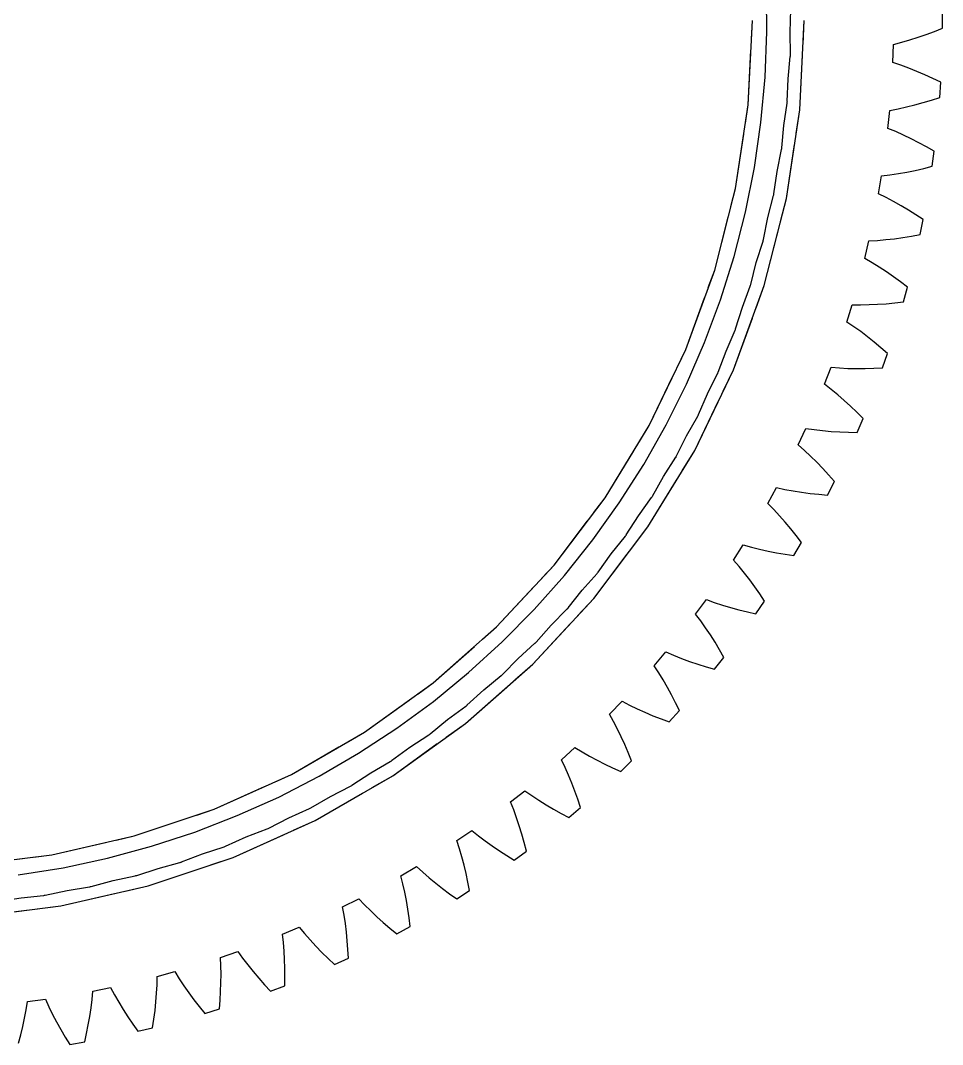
# Model space of a CAD drawing. Header units: millimetres. Extents: x -37 to 135, y -32 to 86.
# Drawn here: x 2.68 to 24, y 36.99 to 60.68 of the extents above; entities that cross this region are included whole.
import ezdxf

# ---------------------------------------------------------------- set-up
doc = ezdxf.new("R2010")
doc.units = ezdxf.units.MM
doc.linetypes.add('DASHED', pattern=[1.524, 1.27, -0.254])
doc.layers.add('HIDDEN', color=8, linetype='DASHED')
doc.layers.add('VISIBLE', color=7, linetype='CONTINUOUS')

msp = doc.modelspace()

# ---------------------------------------------------------------- linework, layer by layer
at = {"layer": 'HIDDEN'}
for points in [[(19.94061, 60.4186), (19.92672, 61.47134)], [(19.94061, 60.4186), (19.92672, 61.47134)], [(20.47408, 60.41155), (20.49479, 60.93405)], [(20.47408, 60.41155), (20.49479, 60.93405)], [(1.46486, 41.13457), (3.40386, 41.37756), (5.30903, 41.8124), (7.16144, 42.43478), (8.94267, 43.2385), (10.63503, 44.21558), (12.22169, 45.35631), (13.68688, 46.64936), (15.01605, 48.08186), (16.19599, 49.63959), (17.21496, 51.30706), (18.06284, 53.0677), (18.7312, 54.90402), (19.21341, 56.79775), (19.50466, 58.73009), (19.60207, 60.68183)], [(1.55454, 39.93793), (3.61224, 40.19579), (5.63404, 40.65725), (7.59985, 41.31773), (9.49012, 42.17065), (11.28608, 43.20755), (12.96988, 44.41812), (14.52477, 45.79032), (15.93531, 47.31052), (17.18747, 48.96361), (18.26882, 50.73316), (19.16861, 52.60158), (19.87789, 54.55031), (20.38961, 56.55998), (20.6987, 58.61061), (20.80207, 60.68183)], [(23.99936, 60.50609), (23.99936, 60.85756)], [(23.62279, 60.35882), (23.81117, 60.43003)], [(23.81117, 60.43003), (23.99936, 60.50609)], [(19.89893, 59.36659), (19.94061, 60.4186)], [(19.89893, 59.36659), (19.94061, 60.4186)], [(20.48099, 59.8887), (20.47408, 60.41155)], [(20.48099, 59.8887), (20.47408, 60.41155)], [(23.05696, 60.17653), (23.24564, 60.2318)], [(23.24564, 60.2318), (23.43427, 60.29267)], [(23.43427, 60.29267), (23.62279, 60.35882)], [(22.85425, 59.70772), (22.86828, 60.12726)], [(22.86828, 60.12726), (23.05696, 60.17653)], [(20.43129, 59.3314), (20.47954, 59.85208)], [(20.43129, 59.3314), (20.47954, 59.85208)], [(20.47954, 59.85208), (20.48147, 59.8521)], [(20.47954, 59.85208), (20.48147, 59.8521)], [(20.48099, 59.8887), (20.48291, 59.88852)], [(20.48099, 59.8887), (20.48291, 59.88852)], [(20.48123, 59.87035), (20.48291, 59.88852)], [(20.48123, 59.87035), (20.48291, 59.88852)], [(20.48147, 59.8521), (20.48123, 59.87035)], [(20.48147, 59.8521), (20.48123, 59.87035)], [(23.03922, 59.64595), (22.85425, 59.70772)], [(23.22379, 59.57821), (23.03922, 59.64595)], [(23.40793, 59.50488), (23.22379, 59.57821)], [(23.59161, 59.42628), (23.40793, 59.50488)], [(19.80179, 58.31825), (19.89893, 59.36659)], [(19.80179, 58.31825), (19.89893, 59.36659)], [(20.41059, 58.80891), (20.43129, 59.3314)], [(20.41059, 58.80891), (20.43129, 59.3314)], [(23.77481, 59.34265), (23.59161, 59.42628)], [(23.9575, 59.25419), (23.77481, 59.34265)], [(23.93403, 58.9035), (23.9575, 59.25419)], [(20.33155, 58.25502), (20.40721, 58.77242)], [(20.33155, 58.25502), (20.40721, 58.77242)], [(20.40721, 58.77242), (20.40914, 58.77234)], [(20.40721, 58.77242), (20.40914, 58.77234)], [(20.40914, 58.77234), (20.40986, 58.79057)], [(20.40914, 58.77234), (20.40986, 58.79057)], [(20.40986, 58.79057), (20.4125, 58.80863)], [(20.40986, 58.79057), (20.4125, 58.80863)], [(20.41059, 58.80891), (20.4125, 58.80863)], [(20.41059, 58.80891), (20.4125, 58.80863)], [(23.35594, 58.7283), (23.54846, 58.78171)], [(23.54846, 58.78171), (23.74118, 58.84018)], [(23.74118, 58.84018), (23.93403, 58.9035)], [(22.73815, 58.1834), (22.78017, 58.60107)], [(22.78017, 58.60107), (22.97173, 58.63763)], [(22.97173, 58.63763), (23.16368, 58.68017)], [(23.16368, 58.68017), (23.35594, 58.7283)], [(19.64945, 57.2765), (19.80179, 58.31825)], [(19.64945, 57.2765), (19.80179, 58.31825)], [(20.2833, 57.73434), (20.33155, 58.25502)], [(20.2833, 57.73434), (20.33155, 58.25502)], [(22.91859, 58.10942), (22.73815, 58.1834)], [(23.09822, 58.02949), (22.91859, 58.10942)], [(23.27705, 57.94403), (23.09822, 58.02949)], [(23.45507, 57.85334), (23.27705, 57.94403)], [(23.63227, 57.75766), (23.45507, 57.85334)], [(20.17514, 57.18539), (20.278, 57.69808)], [(20.17514, 57.18539), (20.278, 57.69808)], [(20.278, 57.69808), (20.27992, 57.6979)], [(20.278, 57.69808), (20.27992, 57.6979)], [(20.27992, 57.6979), (20.28161, 57.71607)], [(20.27992, 57.6979), (20.28161, 57.71607)], [(20.28161, 57.71607), (20.2852, 57.73396)], [(20.28161, 57.71607), (20.2852, 57.73396)], [(20.2833, 57.73434), (20.2852, 57.73396)], [(20.2833, 57.73434), (20.2852, 57.73396)], [(23.80865, 57.65719), (23.63227, 57.75766)], [(23.7618, 57.30886), (23.80865, 57.65719)], [(19.44235, 56.24424), (19.64945, 57.2765)], [(19.44235, 56.24424), (19.64945, 57.2765)], [(20.09948, 56.66799), (20.17514, 57.18539)], [(20.09948, 56.66799), (20.17514, 57.18539)], [(22.59032, 57.08417), (22.78389, 57.10785)], [(22.78389, 57.10785), (22.97825, 57.13748)], [(22.97825, 57.13748), (23.17331, 57.17266)], [(23.17331, 57.17266), (23.36896, 57.21309)], [(23.36896, 57.21309), (23.56515, 57.25856)], [(23.56515, 57.25856), (23.7618, 57.30886)], [(22.5205, 56.67024), (22.59032, 57.08417)], [(19.9625, 56.12552), (20.09227, 56.63206)], [(19.9625, 56.12552), (20.09227, 56.63206)], [(20.09227, 56.63206), (20.09418, 56.63178)], [(20.09227, 56.63206), (20.09418, 56.63178)], [(20.09418, 56.63178), (20.09682, 56.64984)], [(20.09418, 56.63178), (20.09682, 56.64984)], [(20.09682, 56.64984), (20.10135, 56.66751)], [(20.09682, 56.64984), (20.10135, 56.66751)], [(20.09948, 56.66799), (20.10135, 56.66751)], [(20.09948, 56.66799), (20.10135, 56.66751)], [(22.69559, 56.58437), (22.5205, 56.67024)], [(22.86948, 56.49263), (22.69559, 56.58437)], [(23.0422, 56.39541), (22.86948, 56.49263)], [(23.21377, 56.29303), (23.0422, 56.39541)], [(19.18106, 55.22434), (19.44235, 56.24424)], [(19.18106, 55.22434), (19.44235, 56.24424)], [(23.38419, 56.18573), (23.21377, 56.29303)], [(23.55345, 56.0737), (23.38419, 56.18573)], [(19.85964, 55.61283), (19.9625, 56.12552)], [(19.85964, 55.61283), (19.9625, 56.12552)], [(23.48345, 55.72928), (23.55345, 56.0737)], [(23.08509, 55.65997), (23.28388, 55.69222)], [(23.28388, 55.69222), (23.48345, 55.72928)], [(19.69422, 55.07834), (19.85054, 55.57733)], [(19.69422, 55.07834), (19.85054, 55.57733)], [(19.85054, 55.57733), (19.85244, 55.57695)], [(19.85054, 55.57733), (19.85244, 55.57695)], [(19.85244, 55.57695), (19.85603, 55.59484)], [(19.85244, 55.57695), (19.85603, 55.59484)], [(19.85603, 55.59484), (19.86148, 55.61225)], [(19.85603, 55.59484), (19.86148, 55.61225)], [(19.85964, 55.61283), (19.86148, 55.61225)], [(19.85964, 55.61283), (19.86148, 55.61225)], [(22.20226, 55.17499), (22.29957, 55.58333)], [(22.29957, 55.58333), (22.49429, 55.59404)], [(22.49429, 55.59404), (22.6902, 55.61061)], [(22.6902, 55.61061), (22.88717, 55.63269)], [(22.88717, 55.63269), (23.08509, 55.65997)], [(18.86631, 54.21966), (19.18106, 55.22434)], [(18.86631, 54.21966), (19.18106, 55.22434)], [(19.56444, 54.5718), (19.69422, 55.07834)], [(19.56444, 54.5718), (19.69422, 55.07834)], [(22.37123, 55.07762), (22.20226, 55.17499)], [(22.5386, 54.97447), (22.37123, 55.07762)], [(22.70444, 54.86593), (22.5386, 54.97447)], [(22.86879, 54.75232), (22.70444, 54.86593)], [(23.03166, 54.63388), (22.86879, 54.75232)], [(19.37104, 54.04678), (19.55349, 54.53682)], [(19.37104, 54.04678), (19.55349, 54.53682)], [(19.55349, 54.53682), (19.55536, 54.53634)], [(19.55349, 54.53682), (19.55536, 54.53634)], [(19.55536, 54.53634), (19.55989, 54.55402)], [(19.55536, 54.53634), (19.55989, 54.55402)], [(19.55989, 54.55402), (19.56625, 54.57112)], [(19.55989, 54.55402), (19.56625, 54.57112)], [(19.56444, 54.5718), (19.56625, 54.57112)], [(19.56444, 54.5718), (19.56625, 54.57112)], [(23.19307, 54.5108), (23.03166, 54.63388)], [(23.10021, 54.17182), (23.19307, 54.5108)], [(18.49898, 53.23299), (18.86631, 54.21966)], [(18.49898, 53.23299), (18.86631, 54.21966)], [(19.21472, 53.54779), (19.37104, 54.04678)], [(19.21472, 53.54779), (19.37104, 54.04678)], [(21.78487, 53.70434), (21.90923, 54.10527)], [(21.90923, 54.10527), (22.10424, 54.10294)], [(22.10424, 54.10294), (22.30081, 54.1064)], [(22.30081, 54.1064), (22.49882, 54.11527)], [(22.49882, 54.11527), (22.69812, 54.12927)], [(22.69812, 54.12927), (22.89861, 54.14817)], [(22.89861, 54.14817), (23.10021, 54.17182)], [(21.94695, 53.5959), (21.78487, 53.70434)], [(22.10706, 53.4818), (21.94695, 53.5959)], [(18.99388, 53.03371), (19.20193, 53.51344)], [(18.99388, 53.03371), (19.20193, 53.51344)], [(19.20193, 53.51344), (19.20378, 53.51287)], [(19.20193, 53.51344), (19.20378, 53.51287)], [(19.20378, 53.51287), (19.20923, 53.53028)], [(19.20378, 53.51287), (19.20923, 53.53028)], [(19.20923, 53.53028), (19.21649, 53.54702)], [(19.20923, 53.53028), (19.21649, 53.54702)], [(19.21472, 53.54779), (19.21649, 53.54702)], [(19.21472, 53.54779), (19.21649, 53.54702)], [(22.26528, 53.36243), (22.10706, 53.4818)], [(22.42167, 53.2381), (22.26528, 53.36243)], [(18.08008, 52.26708), (18.49898, 53.23299)], [(18.08008, 52.26708), (18.49898, 53.23299)], [(22.57627, 53.10904), (22.42167, 53.2381)], [(22.7291, 52.97545), (22.57627, 53.10904)], [(18.81144, 52.54367), (18.99388, 53.03371)], [(18.81144, 52.54367), (18.99388, 53.03371)], [(22.61381, 52.64343), (22.7291, 52.97545)], [(21.27017, 52.26486), (21.42104, 52.65658)], [(21.42104, 52.65658), (21.61545, 52.64124)], [(21.61545, 52.64124), (21.81182, 52.63155)], [(21.81182, 52.63155), (22.00998, 52.62718)], [(22.00998, 52.62718), (22.20977, 52.62783)], [(22.20977, 52.62783), (22.41108, 52.63331)], [(22.41108, 52.63331), (22.61381, 52.64343)], [(18.56378, 52.04196), (18.79686, 52.51005)], [(18.56378, 52.04196), (18.79686, 52.51005)], [(18.79686, 52.51005), (18.79867, 52.50937)], [(18.79686, 52.51005), (18.79867, 52.50937)], [(18.79867, 52.50937), (18.80504, 52.52647)], [(18.79867, 52.50937), (18.80504, 52.52647)], [(18.80504, 52.52647), (18.81317, 52.54281)], [(18.80504, 52.52647), (18.81317, 52.54281)], [(18.81144, 52.54367), (18.81317, 52.54281)], [(18.81144, 52.54367), (18.81317, 52.54281)], [(17.61079, 51.32463), (18.08008, 52.26708)], [(17.61079, 51.32463), (18.08008, 52.26708)], [(21.42465, 52.14583), (21.27017, 52.26486)], [(21.57678, 52.02129), (21.42465, 52.14583)], [(18.35573, 51.56223), (18.56378, 52.04196)], [(18.35573, 51.56223), (18.56378, 52.04196)], [(21.72668, 51.89162), (21.57678, 52.02129)], [(21.87442, 51.75712), (21.72668, 51.89162)], [(22.02005, 51.61802), (21.87442, 51.75712)], [(18.08194, 51.07429), (18.33939, 51.52942)], [(18.08194, 51.07429), (18.33939, 51.52942)], [(18.33939, 51.52942), (18.34117, 51.52865)], [(18.33939, 51.52942), (18.34117, 51.52865)], [(18.34117, 51.52865), (18.34843, 51.54539)], [(18.34117, 51.52865), (18.34843, 51.54539)], [(18.34843, 51.54539), (18.35741, 51.56128)], [(18.34843, 51.54539), (18.35741, 51.56128)], [(18.35573, 51.56223), (18.35741, 51.56128)], [(18.35573, 51.56223), (18.35741, 51.56128)], [(22.16361, 51.47452), (22.02005, 51.61802)], [(22.0264, 51.15095), (22.16361, 51.47452)], [(17.09242, 50.40825), (17.61079, 51.32463)], [(17.09242, 50.40825), (17.61079, 51.32463)], [(20.66048, 50.86296), (20.83718, 51.24374)], [(20.83718, 51.24374), (21.03013, 51.21544)], [(21.03013, 51.21544), (21.22542, 51.19266)], [(21.22542, 51.19266), (21.42283, 51.17506)], [(17.84886, 50.60621), (18.08194, 51.07429)], [(17.84886, 50.60621), (18.08194, 51.07429)], [(21.42283, 51.17506), (21.62222, 51.16237)], [(21.62222, 51.16237), (21.82345, 51.15438)], [(21.82345, 51.15438), (22.0264, 51.15095)], [(20.80667, 50.73389), (20.66048, 50.86296)], [(20.95014, 50.59946), (20.80667, 50.73389)], [(17.5497, 50.1334), (17.83082, 50.57431)], [(17.5497, 50.1334), (17.83082, 50.57431)], [(17.83082, 50.57431), (17.83255, 50.57345)], [(17.83082, 50.57431), (17.83255, 50.57345)], [(17.83255, 50.57345), (17.84068, 50.58978)], [(17.83255, 50.57345), (17.84068, 50.58978)], [(17.84068, 50.58978), (17.85049, 50.60517)], [(17.84068, 50.58978), (17.85049, 50.60517)], [(17.84886, 50.60621), (17.85049, 50.60517)], [(17.84886, 50.60621), (17.85049, 50.60517)], [(21.09104, 50.46007), (20.95014, 50.59946)], [(16.52641, 49.52051), (17.09242, 50.40825)], [(16.52641, 49.52051), (17.09242, 50.40825)], [(21.22947, 50.316), (21.09104, 50.46007)], [(21.36548, 50.16748), (21.22947, 50.316)], [(17.29224, 49.67827), (17.5497, 50.1334)], [(17.29224, 49.67827), (17.5497, 50.1334)], [(21.34062, 49.70103), (21.49914, 50.01472)], [(21.49914, 50.01472), (21.36548, 50.16748)], [(19.95852, 49.50492), (20.16025, 49.87304)], [(20.16025, 49.87304), (20.35088, 49.83192)], [(20.35088, 49.83192), (20.54421, 49.79615)], [(20.54421, 49.79615), (20.74001, 49.7654)], [(20.74001, 49.7654), (20.93811, 49.73942)], [(16.96854, 49.22191), (17.27254, 49.64737)], [(16.96854, 49.22191), (17.27254, 49.64737)], [(17.27254, 49.64737), (17.27422, 49.64642)], [(17.27254, 49.64737), (17.27422, 49.64642)], [(17.27422, 49.64642), (17.28321, 49.6623)], [(17.27422, 49.64642), (17.28321, 49.6623)], [(17.28321, 49.6623), (17.29382, 49.67715)], [(17.28321, 49.6623), (17.29382, 49.67715)], [(17.29224, 49.67827), (17.29382, 49.67715)], [(17.29224, 49.67827), (17.29382, 49.67715)], [(20.93811, 49.73942), (21.13835, 49.71801)], [(21.13835, 49.71801), (21.34062, 49.70103)], [(15.91434, 48.66388), (16.52641, 49.52051)], [(15.91434, 48.66388), (16.52641, 49.52051)], [(20.09575, 49.36637), (19.95852, 49.50492)], [(20.22993, 49.22266), (20.09575, 49.36637)], [(16.68743, 48.781), (16.96854, 49.22191)], [(16.68743, 48.781), (16.96854, 49.22191)], [(20.3612, 49.07417), (20.22993, 49.22266)], [(20.4897, 48.92117), (20.3612, 49.07417)], [(20.61549, 48.76391), (20.4897, 48.92117)], [(15.25791, 47.84074), (15.91434, 48.66388)], [(15.25791, 47.84074), (15.91434, 48.66388)], [(16.3401, 48.34236), (16.66612, 48.75118)], [(16.3401, 48.34236), (16.66612, 48.75118)], [(16.66612, 48.75118), (16.66775, 48.75014)], [(16.66612, 48.75118), (16.66775, 48.75014)], [(16.66775, 48.75014), (16.67756, 48.76553)], [(16.66775, 48.75014), (16.67756, 48.76553)], [(16.67756, 48.76553), (16.68894, 48.77979)], [(16.67756, 48.76553), (16.68894, 48.77979)], [(16.68743, 48.781), (16.68894, 48.77979)], [(16.68743, 48.781), (16.68894, 48.77979)], [(20.55953, 48.30015), (20.73864, 48.60256)], [(20.73864, 48.60256), (20.61549, 48.76391)], [(16.0361, 47.9169), (16.3401, 48.34236)], [(16.0361, 47.9169), (16.3401, 48.34236)], [(19.16741, 48.1968), (19.39329, 48.55062)], [(19.39329, 48.55062), (19.58074, 48.49686)], [(19.58074, 48.49686), (19.77125, 48.44826)], [(19.77125, 48.44826), (19.96456, 48.4045)], [(19.96456, 48.4045), (20.16048, 48.36534)], [(20.16048, 48.36534), (20.35885, 48.33061)], [(19.29509, 48.04939), (19.16741, 48.1968)], [(20.35885, 48.33061), (20.55953, 48.30015)], [(15.6661, 47.4972), (16.01325, 47.88825)], [(15.6661, 47.4972), (16.01325, 47.88825)], [(16.01325, 47.88825), (16.01482, 47.88712)], [(16.01325, 47.88825), (16.01482, 47.88712)], [(16.01482, 47.88712), (16.02543, 47.90197)], [(16.01482, 47.88712), (16.02543, 47.90197)], [(16.02543, 47.90197), (16.03755, 47.91562)], [(16.02543, 47.90197), (16.03755, 47.91562)], [(16.0361, 47.9169), (16.03755, 47.91562)], [(16.0361, 47.9169), (16.03755, 47.91562)], [(19.41937, 47.89704), (19.29509, 48.04939)], [(19.54043, 47.74011), (19.41937, 47.89704)], [(14.55895, 47.05339), (15.25791, 47.84074)], [(14.55895, 47.05339), (15.25791, 47.84074)], [(19.65842, 47.57888), (19.54043, 47.74011)], [(15.34008, 47.08838), (15.6661, 47.4972)], [(15.34008, 47.08838), (15.6661, 47.4972)], [(19.77342, 47.41356), (19.65842, 47.57888)], [(19.88552, 47.24434), (19.77342, 47.41356)], [(18.2907, 46.94444), (18.5397, 47.28238)], [(18.5397, 47.28238), (18.72315, 47.21622)], [(18.72315, 47.21622), (18.90999, 47.155)], [(18.90999, 47.155), (19.09994, 47.09843)], [(19.68661, 46.95458), (19.88552, 47.24434)], [(13.81942, 46.30403), (14.55895, 47.05339)], [(13.81942, 46.30403), (14.55895, 47.05339)], [(14.94845, 46.68879), (15.31575, 47.06097)], [(14.94845, 46.68879), (15.31575, 47.06097)], [(15.31575, 47.06097), (15.31726, 47.05977)], [(15.31575, 47.06097), (15.31726, 47.05977)], [(15.31726, 47.05977), (15.32864, 47.07403)], [(15.31726, 47.05977), (15.32864, 47.07403)], [(15.32864, 47.07403), (15.34146, 47.08702)], [(15.32864, 47.07403), (15.34146, 47.08702)], [(15.34008, 47.08838), (15.34146, 47.08702)], [(15.34008, 47.08838), (15.34146, 47.08702)], [(18.40825, 46.78883), (18.2907, 46.94444)], [(19.09994, 47.09843), (19.29281, 47.04628)], [(19.29281, 47.04628), (19.48841, 46.99837)], [(19.48841, 46.99837), (19.68661, 46.95458)], [(14.6013, 46.29774), (14.94845, 46.68879)], [(14.6013, 46.29774), (14.94845, 46.68879)], [(18.52207, 46.62852), (18.40825, 46.78883)], [(18.63238, 46.46385), (18.52207, 46.62852)], [(18.73933, 46.2951), (18.63238, 46.46385)], [(13.04137, 45.59474), (13.81942, 46.30403)], [(13.04137, 45.59474), (13.81942, 46.30403)], [(14.18913, 45.91938), (14.57556, 46.27166)], [(14.18913, 45.91938), (14.57556, 46.27166)], [(14.57556, 46.27166), (14.57701, 46.27038)], [(14.57556, 46.27166), (14.57701, 46.27038)], [(14.57701, 46.27038), (14.58912, 46.28402)], [(14.57701, 46.27038), (14.58912, 46.28402)], [(14.58912, 46.28402), (14.60261, 46.29632)], [(14.58912, 46.28402), (14.60261, 46.29632)], [(14.6013, 46.29774), (14.60261, 46.29632)], [(14.6013, 46.29774), (14.60261, 46.29632)], [(18.84304, 46.12247), (18.73933, 46.2951)], [(17.3323, 45.75343), (17.60332, 46.07399)], [(17.60332, 46.07399), (17.78194, 45.99572)], [(17.78194, 45.99572), (17.96426, 45.92216)], [(18.94359, 45.94614), (18.84304, 46.12247)], [(13.82183, 45.5472), (14.18913, 45.91938)], [(13.82183, 45.5472), (14.18913, 45.91938)], [(17.43919, 45.59032), (17.3323, 45.75343)], [(17.96426, 45.92216), (18.15002, 45.85303)], [(18.15002, 45.85303), (18.33897, 45.78811)], [(18.33897, 45.78811), (18.53094, 45.72725)], [(18.72577, 45.67031), (18.94359, 45.94614)], [(12.22697, 44.92751), (13.04137, 45.59474)], [(12.22697, 44.92751), (13.04137, 45.59474)], [(13.39026, 45.19112), (13.79475, 45.52251)], [(13.39026, 45.19112), (13.79475, 45.52251)], [(13.79475, 45.52251), (13.79612, 45.52115)], [(13.79475, 45.52251), (13.79612, 45.52115)], [(13.79612, 45.52115), (13.80894, 45.53414)], [(13.79612, 45.52115), (13.80894, 45.53414)], [(13.80894, 45.53414), (13.82306, 45.54571)], [(13.80894, 45.53414), (13.82306, 45.54571)], [(13.82183, 45.5472), (13.82306, 45.54571)], [(13.82183, 45.5472), (13.82306, 45.54571)], [(17.54205, 45.42277), (17.43919, 45.59032)], [(18.53094, 45.72725), (18.72577, 45.67031)], [(17.64112, 45.2511), (17.54205, 45.42277)], [(13.00383, 44.83884), (13.39026, 45.19112)], [(13.00383, 44.83884), (13.39026, 45.19112)], [(17.73656, 45.07558), (17.64112, 45.2511)], [(17.82851, 44.8964), (17.73656, 45.07558)], [(11.37849, 44.30418), (12.22697, 44.92751)], [(11.37849, 44.30418), (12.22697, 44.92751)], [(12.55408, 44.50603), (12.97548, 44.81561)], [(12.55408, 44.50603), (12.97548, 44.81561)], [(12.97548, 44.81561), (12.97679, 44.81418)], [(12.97548, 44.81561), (12.97679, 44.81418)], [(12.97679, 44.81418), (12.99027, 44.82648)], [(12.97679, 44.81418), (12.99027, 44.82648)], [(12.99027, 44.82648), (13.00498, 44.83728)], [(12.99027, 44.82648), (13.00498, 44.83728)], [(13.00383, 44.83884), (13.00498, 44.83728)], [(13.00383, 44.83884), (13.00498, 44.83728)], [(16.29649, 44.6291), (16.58831, 44.93084)], [(16.58831, 44.93084), (16.7613, 44.84082)], [(16.7613, 44.84082), (16.93831, 44.75524)], [(17.91705, 44.71376), (17.82851, 44.8964)], [(16.39224, 44.45921), (16.29649, 44.6291)], [(16.93831, 44.75524), (17.11903, 44.67385)], [(17.11903, 44.67385), (17.30323, 44.59646)], [(17.30323, 44.59646), (17.4907, 44.52291)], [(17.68129, 44.45309), (17.91705, 44.71376)], [(12.14959, 44.17464), (12.55408, 44.50603)], [(12.14959, 44.17464), (12.55408, 44.50603)], [(16.48368, 44.28516), (16.39224, 44.45921)], [(17.4907, 44.52291), (17.68129, 44.45309)], [(10.49829, 43.7265), (11.37849, 44.30418)], [(10.49829, 43.7265), (11.37849, 44.30418)], [(11.6829, 43.86603), (12.12006, 44.15294)], [(11.6829, 43.86603), (12.12006, 44.15294)], [(12.12006, 44.15294), (12.12128, 44.15144)], [(12.12006, 44.15294), (12.12128, 44.15144)], [(12.12128, 44.15144), (12.1354, 44.16301)], [(12.12128, 44.15144), (12.1354, 44.16301)], [(12.1354, 44.16301), (12.15065, 44.17302)], [(12.1354, 44.16301), (12.15065, 44.17302)], [(12.14959, 44.17464), (12.15065, 44.17302)], [(12.14959, 44.17464), (12.15065, 44.17302)], [(16.57106, 44.10726), (16.48368, 44.28516)], [(16.65457, 43.92576), (16.57106, 44.10726)], [(11.26149, 43.55644), (11.6829, 43.86603)], [(11.26149, 43.55644), (11.6829, 43.86603)], [(15.18789, 43.57646), (15.49922, 43.85804)], [(15.49922, 43.85804), (15.66581, 43.75666)], [(16.73434, 43.74084), (16.65457, 43.92576)], [(9.58884, 43.19608), (10.49829, 43.7265)], [(9.58884, 43.19608), (10.49829, 43.7265)], [(15.66581, 43.75666), (15.83671, 43.65945)], [(15.83671, 43.65945), (16.01159, 43.56618)], [(16.81049, 43.55269), (16.73434, 43.74084)], [(10.77916, 43.27289), (11.23085, 43.53633)], [(10.77916, 43.27289), (11.23085, 43.53633)], [(11.23085, 43.53633), (11.23199, 43.53477)], [(11.23085, 43.53633), (11.23199, 43.53477)], [(11.23199, 43.53477), (11.2467, 43.54558)], [(11.23199, 43.53477), (11.2467, 43.54558)], [(11.2467, 43.54558), (11.26246, 43.55477)], [(11.2467, 43.54558), (11.26246, 43.55477)], [(11.26149, 43.55644), (11.26246, 43.55477)], [(11.26149, 43.55644), (11.26246, 43.55477)], [(15.27209, 43.40056), (15.18789, 43.57646)], [(15.3517, 43.22079), (15.27209, 43.40056)], [(16.01159, 43.56618), (16.1902, 43.47665)], [(16.1902, 43.47665), (16.37235, 43.39075)], [(16.37235, 43.39075), (16.55785, 43.30835)], [(16.55785, 43.30835), (16.81049, 43.55269)], [(8.65266, 42.71439), (9.58884, 43.19608)], [(8.65266, 42.71439), (9.58884, 43.19608)], [(10.342, 42.98598), (10.77916, 43.27289)], [(10.342, 42.98598), (10.77916, 43.27289)], [(15.427, 43.03745), (15.3517, 43.22079)], [(9.84537, 42.72828), (10.31034, 42.96752)], [(9.84537, 42.72828), (10.31034, 42.96752)], [(10.31034, 42.96752), (10.3114, 42.9659)], [(10.31034, 42.96752), (10.3114, 42.9659)], [(10.3114, 42.9659), (10.32665, 42.97591)], [(10.3114, 42.9659), (10.32665, 42.97591)], [(10.32665, 42.97591), (10.34288, 42.98426)], [(10.32665, 42.97591), (10.34288, 42.98426)], [(10.342, 42.98598), (10.34288, 42.98426)], [(10.342, 42.98598), (10.34288, 42.98426)], [(15.4982, 42.85077), (15.427, 43.03745)], [(7.69237, 42.28278), (8.65266, 42.71439)], [(7.69237, 42.28278), (8.65266, 42.71439)], [(9.39368, 42.46484), (9.84537, 42.72828)], [(9.39368, 42.46484), (9.84537, 42.72828)], [(14.01146, 42.60022), (14.3409, 42.86037)], [(14.3409, 42.86037), (14.50035, 42.74809)], [(14.50035, 42.74809), (14.66437, 42.63969)], [(15.56544, 42.66094), (15.4982, 42.85077)], [(15.62885, 42.46812), (15.56544, 42.66094)], [(8.88415, 42.23371), (9.36109, 42.44807)], [(8.88415, 42.23371), (9.36109, 42.44807)], [(9.36109, 42.44807), (9.36206, 42.4464)], [(9.36109, 42.44807), (9.36206, 42.4464)], [(9.36206, 42.4464), (9.37783, 42.45559)], [(9.36206, 42.4464), (9.37783, 42.45559)], [(9.37783, 42.45559), (9.39447, 42.46307)], [(9.37783, 42.45559), (9.39447, 42.46307)], [(9.39368, 42.46484), (9.39447, 42.46307)], [(9.39368, 42.46484), (9.39447, 42.46307)], [(14.08372, 42.41908), (14.01146, 42.60022)], [(14.15115, 42.2344), (14.08372, 42.41908)], [(14.66437, 42.63969), (14.83263, 42.53494)], [(14.83263, 42.53494), (15.00487, 42.43369)], [(15.00487, 42.43369), (15.18087, 42.33581)], [(15.36045, 42.24121), (15.62885, 42.46812)], [(6.71063, 41.90246), (7.69237, 42.28278)], [(6.71063, 41.90246), (7.69237, 42.28278)], [(8.41918, 41.99447), (8.88415, 42.23371)], [(8.41918, 41.99447), (8.88415, 42.23371)], [(14.21404, 42.04644), (14.15115, 42.2344)], [(15.18087, 42.33581), (15.36045, 42.24121)], [(7.89816, 41.79055), (8.38575, 41.97945)], [(7.89816, 41.79055), (8.38575, 41.97945)], [(8.38575, 41.97945), (8.38664, 41.97773)], [(8.38575, 41.97945), (8.38664, 41.97773)], [(8.38664, 41.97773), (8.40286, 41.98607)], [(8.38664, 41.97773), (8.40286, 41.98607)], [(8.40286, 41.98607), (8.41988, 41.99267)], [(8.40286, 41.98607), (8.41988, 41.99267)], [(8.41918, 41.99447), (8.41988, 41.99267)], [(8.41918, 41.99447), (8.41988, 41.99267)], [(12.77246, 41.70474), (13.11853, 41.9423)], [(13.11853, 41.9423), (13.27013, 41.81963)], [(14.2726, 41.85542), (14.21404, 42.04644)], [(5.71019, 41.57447), (6.71063, 41.90246)], [(5.71019, 41.57447), (6.71063, 41.90246)], [(7.42122, 41.57619), (7.89816, 41.79055)], [(7.42122, 41.57619), (7.89816, 41.79055)], [(12.83245, 41.51918), (12.77246, 41.70474)], [(13.27013, 41.81963), (13.42654, 41.70051)], [(14.32702, 41.66153), (14.2726, 41.85542)], [(4.69383, 41.29974), (5.71019, 41.57447)], [(4.69383, 41.29974), (5.71019, 41.57447)], [(6.89016, 41.40005), (7.38704, 41.56295)], [(6.89016, 41.40005), (7.38704, 41.56295)], [(7.38704, 41.56295), (7.38783, 41.56118)], [(7.38704, 41.56295), (7.38783, 41.56118)], [(7.38783, 41.56118), (7.40448, 41.56867)], [(7.38783, 41.56118), (7.40448, 41.56867)], [(7.40448, 41.56867), (7.42182, 41.57435)], [(7.40448, 41.56867), (7.42182, 41.57435)], [(7.42122, 41.57619), (7.42182, 41.57435)], [(7.42122, 41.57619), (7.42182, 41.57435)], [(12.88739, 41.3304), (12.83245, 41.51918)], [(13.42654, 41.70051), (13.58743, 41.58476)], [(13.58743, 41.58476), (13.75252, 41.47222)], [(13.75252, 41.47222), (13.92159, 41.36281)], [(14.37741, 41.46491), (14.32702, 41.66153)], [(3.6644, 41.07903), (4.69383, 41.29974)], [(3.6644, 41.07903), (4.69383, 41.29974)], [(6.40257, 41.21116), (6.89016, 41.40005)], [(6.40257, 41.21116), (6.89016, 41.40005)], [(12.93759, 41.13866), (12.88739, 41.3304)], [(13.92159, 41.36281), (14.09445, 41.25642)], [(14.09445, 41.25642), (14.37741, 41.46491)], [(2.62475, 40.91296), (3.6644, 41.07903)], [(2.62475, 40.91296), (3.6644, 41.07903)], [(5.36607, 40.90039), (5.86295, 41.06329)], [(5.36607, 40.90039), (5.86295, 41.06329)], [(5.86295, 41.06329), (6.36774, 41.19974)], [(5.86295, 41.06329), (6.36774, 41.19974)], [(6.36774, 41.19974), (6.36844, 41.19794)], [(6.36774, 41.19974), (6.36844, 41.19794)], [(6.36844, 41.19794), (6.38546, 41.20453)], [(6.36844, 41.19794), (6.38546, 41.20453)], [(6.38546, 41.20453), (6.40307, 41.20929)], [(6.38546, 41.20453), (6.40307, 41.20929)], [(6.40257, 41.21116), (6.40307, 41.20929)], [(6.40257, 41.21116), (6.40307, 41.20929)], [(11.4764, 40.89401), (11.83758, 41.10793)], [(11.83758, 41.10793), (11.98064, 40.9754)], [(12.98327, 40.94416), (12.93759, 41.13866)], [(4.31462, 40.64476), (4.81941, 40.78121)], [(4.31462, 40.64476), (4.81941, 40.78121)], [(4.81941, 40.78121), (5.33069, 40.89083)], [(4.81941, 40.78121), (5.33069, 40.89083)], [(5.33069, 40.89083), (5.3313, 40.88899)], [(5.33069, 40.89083), (5.3313, 40.88899)], [(5.3313, 40.88899), (5.34864, 40.89468)], [(5.3313, 40.88899), (5.34864, 40.89468)], [(5.34864, 40.89468), (5.36648, 40.8985)], [(5.34864, 40.89468), (5.36648, 40.8985)], [(5.36607, 40.90039), (5.36648, 40.8985)], [(5.36607, 40.90039), (5.36648, 40.8985)], [(11.52387, 40.70486), (11.4764, 40.89401)], [(11.98064, 40.9754), (12.12875, 40.8461)], [(12.12875, 40.8461), (12.28155, 40.71986)], [(13.02461, 40.74706), (12.98327, 40.94416)], [(3.25115, 40.44498), (3.76243, 40.5546)], [(3.25115, 40.44498), (3.76243, 40.5546)], [(3.76243, 40.5546), (4.27879, 40.63708)], [(3.76243, 40.5546), (4.27879, 40.63708)], [(4.27879, 40.63708), (4.27929, 40.63521)], [(4.27879, 40.63708), (4.27929, 40.63521)], [(4.27929, 40.63521), (4.29691, 40.63997)], [(4.27929, 40.63521), (4.29691, 40.63997)], [(4.29691, 40.63997), (4.31493, 40.64285)], [(4.29691, 40.63997), (4.31493, 40.64285)], [(4.31462, 40.64476), (4.31493, 40.64285)], [(4.31462, 40.64476), (4.31493, 40.64285)], [(11.56608, 40.51283), (11.52387, 40.70486)], [(12.28155, 40.71986), (12.43875, 40.59655)], [(12.43875, 40.59655), (12.60013, 40.47609)], [(12.76551, 40.35839), (13.06176, 40.54751)], [(13.06176, 40.54751), (13.02461, 40.74706)], [(2.17861, 40.3016), (2.69497, 40.38408)], [(2.17861, 40.3016), (2.69497, 40.38408)], [(2.69497, 40.38408), (3.21496, 40.4392)], [(2.69497, 40.38408), (3.21496, 40.4392)], [(3.21496, 40.4392), (3.21536, 40.43731)], [(3.21496, 40.4392), (3.21536, 40.43731)], [(3.21536, 40.43731), (3.2332, 40.44113)], [(3.21536, 40.43731), (3.2332, 40.44113)], [(3.2332, 40.44113), (3.25135, 40.44306)], [(3.2332, 40.44113), (3.25135, 40.44306)], [(3.25115, 40.44498), (3.25135, 40.44306)], [(3.25115, 40.44498), (3.25135, 40.44306)], [(10.12909, 40.17166), (10.50375, 40.36098)], [(10.50375, 40.36098), (10.63764, 40.21919)], [(11.60336, 40.31817), (11.56608, 40.51283)], [(11.63594, 40.12105), (11.60336, 40.31817)], [(12.60013, 40.47609), (12.76551, 40.35839)], [(10.16382, 39.97976), (10.12909, 40.17166)], [(10.63764, 40.21919), (10.77678, 40.08029)], [(10.77678, 40.08029), (10.92081, 39.94412)], [(11.66403, 39.92163), (11.63594, 40.12105)], [(10.19311, 39.78534), (10.16382, 39.97976)], [(10.92081, 39.94412), (11.06942, 39.81059)], [(11.06942, 39.81059), (11.2224, 39.67961)], [(11.68776, 39.72005), (11.66403, 39.92163)], [(8.73655, 39.54091), (9.12301, 39.70478)], [(9.12301, 39.70478), (9.24713, 39.55437)], [(10.2173, 39.58863), (10.19311, 39.78534)], [(10.23665, 39.38977), (10.2173, 39.58863)], [(11.2224, 39.67961), (11.37954, 39.55114)], [(11.37954, 39.55114), (11.68776, 39.72005)], [(8.75838, 39.34712), (8.73655, 39.54091)], [(8.77462, 39.15118), (8.75838, 39.34712)], [(9.24713, 39.55437), (9.37669, 39.40648)], [(9.37669, 39.40648), (9.51129, 39.261)], [(10.25135, 39.18892), (10.23665, 39.38977)], [(7.30498, 39.00458), (7.70153, 39.14228)], [(7.70153, 39.14228), (7.81532, 38.98391)], [(8.78562, 38.95329), (8.77462, 39.15118)], [(9.51129, 39.261), (9.65066, 39.11784)], [(9.65066, 39.11784), (9.79455, 38.97694)], [(10.26157, 38.9862), (10.25135, 39.18892)], [(7.31382, 38.80977), (7.30498, 39.00458)], [(7.81532, 38.98391), (7.93471, 38.8277)], [(8.79164, 38.75359), (8.78562, 38.95329)], [(9.79455, 38.97694), (9.94276, 38.83826)], [(9.94276, 38.83826), (10.26157, 38.9862)], [(5.84079, 38.56507), (6.24564, 38.67597)], [(6.24564, 38.67597), (6.34861, 38.51036)], [(7.31694, 38.61319), (7.31382, 38.80977)], [(7.93471, 38.8277), (8.0593, 38.67355)], [(8.0593, 38.67355), (8.18879, 38.5214)], [(8.79289, 38.5522), (8.79164, 38.75359)], [(5.8366, 38.3701), (5.84079, 38.56507)], [(6.34861, 38.51036), (6.4573, 38.34652)], [(7.30736, 38.21534), (7.31469, 38.415)], [(7.31469, 38.415), (7.31694, 38.61319)], [(8.18879, 38.5214), (8.32295, 38.37121)], [(8.78955, 38.34925), (8.79289, 38.5522)], [(4.3333, 38.03009), (4.35051, 38.22434)], [(4.35051, 38.22434), (4.76187, 38.30795)], [(4.76187, 38.30795), (4.85354, 38.13583)], [(5.8111, 37.97615), (5.82657, 38.17375)], [(5.82657, 38.17375), (5.8366, 38.3701)], [(6.4573, 38.34652), (6.57131, 38.1844)], [(6.57131, 38.1844), (6.69035, 38.02394)], [(7.29516, 38.01432), (7.30736, 38.21534)], [(8.32295, 38.37121), (8.46156, 38.22293)], [(8.46156, 38.22293), (8.78955, 38.34925)], [(2.81066, 37.79124), (2.8408, 37.98391)], [(2.8408, 37.98391), (3.25682, 38.03986)], [(3.25682, 38.03986), (3.3368, 37.862)], [(4.31019, 37.83484), (4.3333, 38.03009)], [(4.85354, 38.13583), (4.95104, 37.9651)], [(4.95104, 37.9651), (5.05398, 37.79572)], [(5.79045, 37.77743), (5.8111, 37.97615)], [(6.69035, 38.02394), (6.81418, 37.86512)], [(7.27827, 37.81205), (7.29516, 38.01432)], [(2.77455, 37.59797), (2.81066, 37.79124)], [(3.3368, 37.862), (3.42268, 37.68514)], [(3.42268, 37.68514), (3.51407, 37.50926)], [(4.28155, 37.63872), (4.31019, 37.83484)], [(5.05398, 37.79572), (5.16203, 37.62767)], [(5.76485, 37.57768), (5.79045, 37.77743)], [(6.81418, 37.86512), (6.94258, 37.70792)], [(6.94258, 37.70792), (7.27827, 37.81205)], [(2.73288, 37.4042), (2.77455, 37.59797)], [(3.51407, 37.50926), (3.61066, 37.33437)], [(4.20879, 37.24422), (4.24767, 37.44182)], [(4.24767, 37.44182), (4.28155, 37.63872)], [(5.16203, 37.62767), (5.27497, 37.46093)], [(5.27497, 37.46093), (5.39259, 37.29551)], [(5.73448, 37.37698), (5.76485, 37.57768)], [(2.63393, 37.01545), (2.68592, 37.21)], [(2.68592, 37.21), (2.73288, 37.4042)], [(3.61066, 37.33437), (3.71221, 37.16046)], [(4.16508, 37.046), (4.20879, 37.24422)], [(5.39259, 37.29551), (5.73448, 37.37698)], [(3.71221, 37.16046), (3.81851, 36.98755)], [(3.81851, 36.98755), (4.16508, 37.046)]]:
    msp.add_lwpolyline(points, dxfattribs=at)
at = {"layer": 'VISIBLE'}
for points in [[(1.46486, 41.13457), (3.40386, 41.37756), (5.30903, 41.8124), (7.16144, 42.43478), (8.94267, 43.2385), (10.63503, 44.21558), (12.22169, 45.35631), (13.68688, 46.64936), (15.01605, 48.08186), (16.19599, 49.63959), (17.21496, 51.30706), (18.06284, 53.0677), (18.7312, 54.90402), (19.21341, 56.79775), (19.50466, 58.73009), (19.60207, 60.68183)], [(1.55454, 39.93793), (3.61224, 40.19579), (5.63404, 40.65725), (7.59985, 41.31773), (9.49012, 42.17065), (11.28608, 43.20755), (12.96988, 44.41812), (14.52477, 45.79032), (15.93531, 47.31052), (17.18747, 48.96361), (18.26882, 50.73316), (19.16861, 52.60158), (19.87789, 54.55031), (20.38961, 56.55998), (20.6987, 58.61061), (20.80207, 60.68183)], [(23.99936, 60.50609), (23.99936, 60.85756)], [(23.62279, 60.35882), (23.81117, 60.43003)], [(23.81117, 60.43003), (23.99936, 60.50609)], [(23.05696, 60.17653), (23.24564, 60.2318)], [(23.24564, 60.2318), (23.43427, 60.29267)], [(23.43427, 60.29267), (23.62279, 60.35882)], [(22.85425, 59.70772), (22.86828, 60.12726)], [(22.86828, 60.12726), (23.05696, 60.17653)], [(23.03922, 59.64595), (22.85425, 59.70772)], [(23.22379, 59.57821), (23.03922, 59.64595)], [(23.40793, 59.50488), (23.22379, 59.57821)], [(23.59161, 59.42628), (23.40793, 59.50488)], [(23.77481, 59.34265), (23.59161, 59.42628)], [(23.9575, 59.25419), (23.77481, 59.34265)], [(23.93403, 58.9035), (23.9575, 59.25419)], [(23.35594, 58.7283), (23.54846, 58.78171)], [(23.54846, 58.78171), (23.74118, 58.84018)], [(23.74118, 58.84018), (23.93403, 58.9035)], [(22.73815, 58.1834), (22.78017, 58.60107)], [(22.78017, 58.60107), (22.97173, 58.63763)], [(22.97173, 58.63763), (23.16368, 58.68017)], [(23.16368, 58.68017), (23.35594, 58.7283)], [(22.91859, 58.10942), (22.73815, 58.1834)], [(23.09822, 58.02949), (22.91859, 58.10942)], [(23.27705, 57.94403), (23.09822, 58.02949)], [(23.45507, 57.85334), (23.27705, 57.94403)], [(23.63227, 57.75766), (23.45507, 57.85334)], [(23.80865, 57.65719), (23.63227, 57.75766)], [(23.7618, 57.30886), (23.80865, 57.65719)], [(22.59032, 57.08417), (22.78389, 57.10785)], [(22.78389, 57.10785), (22.97825, 57.13748)], [(22.97825, 57.13748), (23.17331, 57.17266)], [(23.17331, 57.17266), (23.36896, 57.21309)], [(23.36896, 57.21309), (23.56515, 57.25856)], [(23.56515, 57.25856), (23.7618, 57.30886)], [(22.5205, 56.67024), (22.59032, 57.08417)], [(22.69559, 56.58437), (22.5205, 56.67024)], [(22.86948, 56.49263), (22.69559, 56.58437)], [(23.0422, 56.39541), (22.86948, 56.49263)], [(23.21377, 56.29303), (23.0422, 56.39541)], [(23.38419, 56.18573), (23.21377, 56.29303)], [(23.55345, 56.0737), (23.38419, 56.18573)], [(23.48345, 55.72928), (23.55345, 56.0737)], [(23.08509, 55.65997), (23.28388, 55.69222)], [(23.28388, 55.69222), (23.48345, 55.72928)], [(22.20226, 55.17499), (22.29957, 55.58333)], [(22.29957, 55.58333), (22.49429, 55.59404)], [(22.49429, 55.59404), (22.6902, 55.61061)], [(22.6902, 55.61061), (22.88717, 55.63269)], [(22.88717, 55.63269), (23.08509, 55.65997)], [(22.37123, 55.07762), (22.20226, 55.17499)], [(22.5386, 54.97447), (22.37123, 55.07762)], [(22.70444, 54.86593), (22.5386, 54.97447)], [(22.86879, 54.75232), (22.70444, 54.86593)], [(23.03166, 54.63388), (22.86879, 54.75232)], [(23.19307, 54.5108), (23.03166, 54.63388)], [(23.10021, 54.17182), (23.19307, 54.5108)], [(21.78487, 53.70434), (21.90923, 54.10527)], [(21.90923, 54.10527), (22.10424, 54.10294)], [(22.10424, 54.10294), (22.30081, 54.1064)], [(22.30081, 54.1064), (22.49882, 54.11527)], [(22.49882, 54.11527), (22.69812, 54.12927)], [(22.69812, 54.12927), (22.89861, 54.14817)], [(22.89861, 54.14817), (23.10021, 54.17182)], [(21.94695, 53.5959), (21.78487, 53.70434)], [(22.10706, 53.4818), (21.94695, 53.5959)], [(22.26528, 53.36243), (22.10706, 53.4818)], [(22.42167, 53.2381), (22.26528, 53.36243)], [(22.57627, 53.10904), (22.42167, 53.2381)], [(22.7291, 52.97545), (22.57627, 53.10904)], [(22.61381, 52.64343), (22.7291, 52.97545)], [(21.27017, 52.26486), (21.42104, 52.65658)], [(21.42104, 52.65658), (21.61545, 52.64124)], [(21.61545, 52.64124), (21.81182, 52.63155)], [(21.81182, 52.63155), (22.00998, 52.62718)], [(22.00998, 52.62718), (22.20977, 52.62783)], [(22.20977, 52.62783), (22.41108, 52.63331)], [(22.41108, 52.63331), (22.61381, 52.64343)], [(21.42465, 52.14583), (21.27017, 52.26486)], [(21.57678, 52.02129), (21.42465, 52.14583)], [(21.72668, 51.89162), (21.57678, 52.02129)], [(21.87442, 51.75712), (21.72668, 51.89162)], [(22.02005, 51.61802), (21.87442, 51.75712)], [(22.16361, 51.47452), (22.02005, 51.61802)], [(22.0264, 51.15095), (22.16361, 51.47452)], [(20.66048, 50.86296), (20.83718, 51.24374)], [(20.83718, 51.24374), (21.03013, 51.21544)], [(21.03013, 51.21544), (21.22542, 51.19266)], [(21.22542, 51.19266), (21.42283, 51.17506)], [(21.42283, 51.17506), (21.62222, 51.16237)], [(21.62222, 51.16237), (21.82345, 51.15438)], [(21.82345, 51.15438), (22.0264, 51.15095)], [(20.80667, 50.73389), (20.66048, 50.86296)], [(20.95014, 50.59946), (20.80667, 50.73389)], [(21.09104, 50.46007), (20.95014, 50.59946)], [(21.22947, 50.316), (21.09104, 50.46007)], [(21.36548, 50.16748), (21.22947, 50.316)], [(21.34062, 49.70103), (21.49914, 50.01472)], [(21.49914, 50.01472), (21.36548, 50.16748)], [(19.95852, 49.50492), (20.16025, 49.87304)], [(20.16025, 49.87304), (20.35088, 49.83192)], [(20.35088, 49.83192), (20.54421, 49.79615)], [(20.54421, 49.79615), (20.74001, 49.7654)], [(20.74001, 49.7654), (20.93811, 49.73942)], [(20.93811, 49.73942), (21.13835, 49.71801)], [(21.13835, 49.71801), (21.34062, 49.70103)], [(20.09575, 49.36637), (19.95852, 49.50492)], [(20.22993, 49.22266), (20.09575, 49.36637)], [(20.3612, 49.07417), (20.22993, 49.22266)], [(20.4897, 48.92117), (20.3612, 49.07417)], [(20.61549, 48.76391), (20.4897, 48.92117)], [(20.55953, 48.30015), (20.73864, 48.60256)], [(20.73864, 48.60256), (20.61549, 48.76391)], [(19.16741, 48.1968), (19.39329, 48.55062)], [(19.39329, 48.55062), (19.58074, 48.49686)], [(19.58074, 48.49686), (19.77125, 48.44826)], [(19.77125, 48.44826), (19.96456, 48.4045)], [(19.96456, 48.4045), (20.16048, 48.36534)], [(20.16048, 48.36534), (20.35885, 48.33061)], [(19.29509, 48.04939), (19.16741, 48.1968)], [(20.35885, 48.33061), (20.55953, 48.30015)], [(19.41937, 47.89704), (19.29509, 48.04939)], [(19.54043, 47.74011), (19.41937, 47.89704)], [(19.65842, 47.57888), (19.54043, 47.74011)], [(19.77342, 47.41356), (19.65842, 47.57888)], [(19.88552, 47.24434), (19.77342, 47.41356)], [(18.2907, 46.94444), (18.5397, 47.28238)], [(18.5397, 47.28238), (18.72315, 47.21622)], [(18.72315, 47.21622), (18.90999, 47.155)], [(18.90999, 47.155), (19.09994, 47.09843)], [(19.68661, 46.95458), (19.88552, 47.24434)], [(18.40825, 46.78883), (18.2907, 46.94444)], [(19.09994, 47.09843), (19.29281, 47.04628)], [(19.29281, 47.04628), (19.48841, 46.99837)], [(19.48841, 46.99837), (19.68661, 46.95458)], [(18.52207, 46.62852), (18.40825, 46.78883)], [(18.63238, 46.46385), (18.52207, 46.62852)], [(18.73933, 46.2951), (18.63238, 46.46385)], [(18.84304, 46.12247), (18.73933, 46.2951)], [(17.3323, 45.75343), (17.60332, 46.07399)], [(17.60332, 46.07399), (17.78194, 45.99572)], [(17.78194, 45.99572), (17.96426, 45.92216)], [(18.94359, 45.94614), (18.84304, 46.12247)], [(17.43919, 45.59032), (17.3323, 45.75343)], [(17.96426, 45.92216), (18.15002, 45.85303)], [(18.15002, 45.85303), (18.33897, 45.78811)], [(18.33897, 45.78811), (18.53094, 45.72725)], [(18.72577, 45.67031), (18.94359, 45.94614)], [(17.54205, 45.42277), (17.43919, 45.59032)], [(18.53094, 45.72725), (18.72577, 45.67031)], [(17.64112, 45.2511), (17.54205, 45.42277)], [(17.73656, 45.07558), (17.64112, 45.2511)], [(17.82851, 44.8964), (17.73656, 45.07558)], [(16.29649, 44.6291), (16.58831, 44.93084)], [(16.58831, 44.93084), (16.7613, 44.84082)], [(16.7613, 44.84082), (16.93831, 44.75524)], [(17.91705, 44.71376), (17.82851, 44.8964)], [(16.39224, 44.45921), (16.29649, 44.6291)], [(16.93831, 44.75524), (17.11903, 44.67385)], [(17.11903, 44.67385), (17.30323, 44.59646)], [(17.30323, 44.59646), (17.4907, 44.52291)], [(17.68129, 44.45309), (17.91705, 44.71376)], [(16.48368, 44.28516), (16.39224, 44.45921)], [(17.4907, 44.52291), (17.68129, 44.45309)], [(16.57106, 44.10726), (16.48368, 44.28516)], [(16.65457, 43.92576), (16.57106, 44.10726)], [(15.18789, 43.57646), (15.49922, 43.85804)], [(15.49922, 43.85804), (15.66581, 43.75666)], [(16.73434, 43.74084), (16.65457, 43.92576)], [(15.66581, 43.75666), (15.83671, 43.65945)], [(15.83671, 43.65945), (16.01159, 43.56618)], [(16.81049, 43.55269), (16.73434, 43.74084)], [(15.27209, 43.40056), (15.18789, 43.57646)], [(15.3517, 43.22079), (15.27209, 43.40056)], [(16.01159, 43.56618), (16.1902, 43.47665)], [(16.1902, 43.47665), (16.37235, 43.39075)], [(16.37235, 43.39075), (16.55785, 43.30835)], [(16.55785, 43.30835), (16.81049, 43.55269)], [(15.427, 43.03745), (15.3517, 43.22079)], [(15.4982, 42.85077), (15.427, 43.03745)], [(14.01146, 42.60022), (14.3409, 42.86037)], [(14.3409, 42.86037), (14.50035, 42.74809)], [(14.50035, 42.74809), (14.66437, 42.63969)], [(15.56544, 42.66094), (15.4982, 42.85077)], [(15.62885, 42.46812), (15.56544, 42.66094)], [(14.08372, 42.41908), (14.01146, 42.60022)], [(14.15115, 42.2344), (14.08372, 42.41908)], [(14.66437, 42.63969), (14.83263, 42.53494)], [(14.83263, 42.53494), (15.00487, 42.43369)], [(15.00487, 42.43369), (15.18087, 42.33581)], [(15.36045, 42.24121), (15.62885, 42.46812)], [(14.21404, 42.04644), (14.15115, 42.2344)], [(15.18087, 42.33581), (15.36045, 42.24121)], [(12.77246, 41.70474), (13.11853, 41.9423)], [(13.11853, 41.9423), (13.27013, 41.81963)], [(14.2726, 41.85542), (14.21404, 42.04644)], [(12.83245, 41.51918), (12.77246, 41.70474)], [(13.27013, 41.81963), (13.42654, 41.70051)], [(14.32702, 41.66153), (14.2726, 41.85542)], [(12.88739, 41.3304), (12.83245, 41.51918)], [(13.42654, 41.70051), (13.58743, 41.58476)], [(13.58743, 41.58476), (13.75252, 41.47222)], [(13.75252, 41.47222), (13.92159, 41.36281)], [(14.37741, 41.46491), (14.32702, 41.66153)], [(12.93759, 41.13866), (12.88739, 41.3304)], [(13.92159, 41.36281), (14.09445, 41.25642)], [(14.09445, 41.25642), (14.37741, 41.46491)], [(11.4764, 40.89401), (11.83758, 41.10793)], [(11.83758, 41.10793), (11.98064, 40.9754)], [(12.98327, 40.94416), (12.93759, 41.13866)], [(11.52387, 40.70486), (11.4764, 40.89401)], [(11.98064, 40.9754), (12.12875, 40.8461)], [(12.12875, 40.8461), (12.28155, 40.71986)], [(13.02461, 40.74706), (12.98327, 40.94416)], [(11.56608, 40.51283), (11.52387, 40.70486)], [(12.28155, 40.71986), (12.43875, 40.59655)], [(12.43875, 40.59655), (12.60013, 40.47609)], [(12.76551, 40.35839), (13.06176, 40.54751)], [(13.06176, 40.54751), (13.02461, 40.74706)], [(10.12909, 40.17166), (10.50375, 40.36098)], [(10.50375, 40.36098), (10.63764, 40.21919)], [(11.60336, 40.31817), (11.56608, 40.51283)], [(11.63594, 40.12105), (11.60336, 40.31817)], [(12.60013, 40.47609), (12.76551, 40.35839)], [(10.16382, 39.97976), (10.12909, 40.17166)], [(10.63764, 40.21919), (10.77678, 40.08029)], [(10.77678, 40.08029), (10.92081, 39.94412)], [(11.66403, 39.92163), (11.63594, 40.12105)], [(10.19311, 39.78534), (10.16382, 39.97976)], [(10.92081, 39.94412), (11.06942, 39.81059)], [(11.06942, 39.81059), (11.2224, 39.67961)], [(11.68776, 39.72005), (11.66403, 39.92163)], [(8.73655, 39.54091), (9.12301, 39.70478)], [(9.12301, 39.70478), (9.24713, 39.55437)], [(10.2173, 39.58863), (10.19311, 39.78534)], [(10.23665, 39.38977), (10.2173, 39.58863)], [(11.2224, 39.67961), (11.37954, 39.55114)], [(11.37954, 39.55114), (11.68776, 39.72005)], [(8.75838, 39.34712), (8.73655, 39.54091)], [(8.77462, 39.15118), (8.75838, 39.34712)], [(9.24713, 39.55437), (9.37669, 39.40648)], [(9.37669, 39.40648), (9.51129, 39.261)], [(10.25135, 39.18892), (10.23665, 39.38977)], [(7.30498, 39.00458), (7.70153, 39.14228)], [(7.70153, 39.14228), (7.81532, 38.98391)], [(8.78562, 38.95329), (8.77462, 39.15118)], [(9.51129, 39.261), (9.65066, 39.11784)], [(9.65066, 39.11784), (9.79455, 38.97694)], [(10.26157, 38.9862), (10.25135, 39.18892)], [(7.31382, 38.80977), (7.30498, 39.00458)], [(7.81532, 38.98391), (7.93471, 38.8277)], [(8.79164, 38.75359), (8.78562, 38.95329)], [(9.79455, 38.97694), (9.94276, 38.83826)], [(9.94276, 38.83826), (10.26157, 38.9862)], [(5.84079, 38.56507), (6.24564, 38.67597)], [(6.24564, 38.67597), (6.34861, 38.51036)], [(7.31694, 38.61319), (7.31382, 38.80977)], [(7.93471, 38.8277), (8.0593, 38.67355)], [(8.0593, 38.67355), (8.18879, 38.5214)], [(8.79289, 38.5522), (8.79164, 38.75359)], [(5.8366, 38.3701), (5.84079, 38.56507)], [(6.34861, 38.51036), (6.4573, 38.34652)], [(7.30736, 38.21534), (7.31469, 38.415)], [(7.31469, 38.415), (7.31694, 38.61319)], [(8.18879, 38.5214), (8.32295, 38.37121)], [(8.78955, 38.34925), (8.79289, 38.5522)], [(4.3333, 38.03009), (4.35051, 38.22434)], [(4.35051, 38.22434), (4.76187, 38.30795)], [(4.76187, 38.30795), (4.85354, 38.13583)], [(5.8111, 37.97615), (5.82657, 38.17375)], [(5.82657, 38.17375), (5.8366, 38.3701)], [(6.4573, 38.34652), (6.57131, 38.1844)], [(6.57131, 38.1844), (6.69035, 38.02394)], [(7.29516, 38.01432), (7.30736, 38.21534)], [(8.32295, 38.37121), (8.46156, 38.22293)], [(8.46156, 38.22293), (8.78955, 38.34925)], [(2.81066, 37.79124), (2.8408, 37.98391)], [(2.8408, 37.98391), (3.25682, 38.03986)], [(3.25682, 38.03986), (3.3368, 37.862)], [(4.31019, 37.83484), (4.3333, 38.03009)], [(4.85354, 38.13583), (4.95104, 37.9651)], [(4.95104, 37.9651), (5.05398, 37.79572)], [(5.79045, 37.77743), (5.8111, 37.97615)], [(6.69035, 38.02394), (6.81418, 37.86512)], [(7.27827, 37.81205), (7.29516, 38.01432)], [(2.77455, 37.59797), (2.81066, 37.79124)], [(3.3368, 37.862), (3.42268, 37.68514)], [(3.42268, 37.68514), (3.51407, 37.50926)], [(4.28155, 37.63872), (4.31019, 37.83484)], [(5.05398, 37.79572), (5.16203, 37.62767)], [(5.76485, 37.57768), (5.79045, 37.77743)], [(6.81418, 37.86512), (6.94258, 37.70792)], [(6.94258, 37.70792), (7.27827, 37.81205)], [(2.73288, 37.4042), (2.77455, 37.59797)], [(3.51407, 37.50926), (3.61066, 37.33437)], [(4.20879, 37.24422), (4.24767, 37.44182)], [(4.24767, 37.44182), (4.28155, 37.63872)], [(5.16203, 37.62767), (5.27497, 37.46093)], [(5.27497, 37.46093), (5.39259, 37.29551)], [(5.73448, 37.37698), (5.76485, 37.57768)], [(2.63393, 37.01545), (2.68592, 37.21)], [(2.68592, 37.21), (2.73288, 37.4042)], [(3.61066, 37.33437), (3.71221, 37.16046)], [(4.16508, 37.046), (4.20879, 37.24422)], [(5.39259, 37.29551), (5.73448, 37.37698)], [(3.71221, 37.16046), (3.81851, 36.98755)], [(3.81851, 36.98755), (4.16508, 37.046)]]:
    msp.add_lwpolyline(points, dxfattribs=at)

doc.saveas('drawing.dxf')
